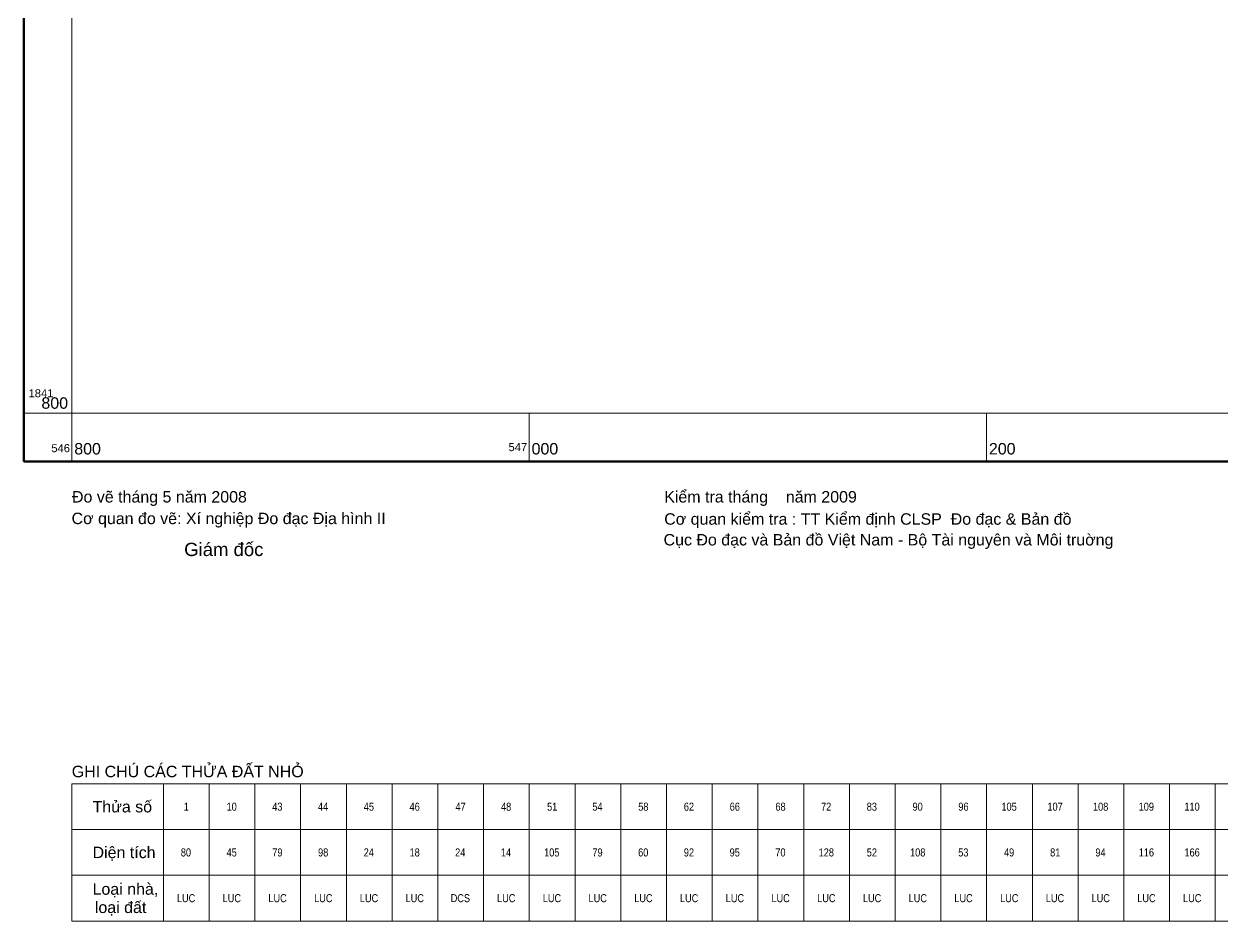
# Model space of a CAD drawing. Header units: metres. Extents: x 546779 to 548251, y 1841578 to 1843315.
# Drawn here: x 546779 to 547303, y 1841578 to 1841970 of the extents above; entities that cross this region are included whole.
import ezdxf
from ezdxf.enums import TextEntityAlignment as Align

# ---------------------------------------------------------------- set-up
doc = ezdxf.new("R2010")
doc.units = ezdxf.units.M
doc.header["$MEASUREMENT"] = 0
for name, color, linetype, lineweight in [('Level 13', 7, 'Continuous', 0), ('Level 56', 7, 'Continuous', 0), ('Level 60', 7, 'Continuous', 0)]:
    doc.layers.add(name, color=color, linetype=linetype, lineweight=lineweight)
doc.styles.add('Style-VHarial', font='VHarial.shx')
doc.styles.add('Style-Vnarial', font='Vnarial.shx')
doc.styles.add('Style-vnarialNarrowI', font='vnarialNarrowI.shx')

# ---------------------------------------------------------------- blocks, each defined once
blk = doc.blocks.new('N_THUA')
at = {"layer": 'Level 13', "color": 230, "linetype": 'Continuous', "lineweight": 0, "style": 'Style-vnarialNarrowI'}
for s, p in [('1', (0.304988, -0.01001)), ('80', (0.12984, -20.01001)), ('LUC', (0.204291, -40.01001))]:
    blk.add_text(s, height=3.49998, dxfattribs=at).set_placement(p, align=Align.MIDDLE_CENTER)
blk = doc.blocks.new('N_THUA_8')
at = {"layer": 'Level 13', "color": 230, "linetype": 'Continuous', "lineweight": 0, "style": 'Style-vnarialNarrowI'}
for s, p in [('10', (0.12984, -0.01001)), ('45', (0.143979, -20.01001)), ('LUC', (0.204291, -40.01001))]:
    blk.add_text(s, height=3.49998, dxfattribs=at).set_placement(p, align=Align.MIDDLE_CENTER)
blk = doc.blocks.new('N_THUA_41')
at = {"layer": 'Level 13', "color": 230, "linetype": 'Continuous', "lineweight": 0, "style": 'Style-vnarialNarrowI'}
for s, p in [('43', (0.104633, -0.01001)), ('79', (0.138438, -20.01001)), ('LUC', (0.204291, -40.01001))]:
    blk.add_text(s, height=3.49998, dxfattribs=at).set_placement(p, align=Align.MIDDLE_CENTER)
blk = doc.blocks.new('N_THUA_42')
at = {"layer": 'Level 13', "color": 230, "linetype": 'Continuous', "lineweight": 0, "style": 'Style-vnarialNarrowI'}
for s, p in [('44', (0.102549, -0.01001)), ('98', (0.163379, -20.01001)), ('LUC', (0.204291, -40.01001))]:
    blk.add_text(s, height=3.49998, dxfattribs=at).set_placement(p, align=Align.MIDDLE_CENTER)
blk = doc.blocks.new('N_THUA_43')
at = {"layer": 'Level 13', "color": 230, "linetype": 'Continuous', "lineweight": 0, "style": 'Style-vnarialNarrowI'}
for s, p in [('45', (0.143979, -0.01001)), ('24', (0.102549, -20.01001)), ('LUC', (0.204291, -40.01001))]:
    blk.add_text(s, height=3.49998, dxfattribs=at).set_placement(p, align=Align.MIDDLE_CENTER)
blk = doc.blocks.new('N_THUA_44')
at = {"layer": 'Level 13', "color": 230, "linetype": 'Continuous', "lineweight": 0, "style": 'Style-vnarialNarrowI'}
for s, p in [('46', (0.173927, -0.01001)), ('18', (0.163379, -20.01001)), ('LUC', (0.204291, -40.01001))]:
    blk.add_text(s, height=3.49998, dxfattribs=at).set_placement(p, align=Align.MIDDLE_CENTER)
blk = doc.blocks.new('N_THUA_45')
at = {"layer": 'Level 13', "color": 230, "linetype": 'Continuous', "lineweight": 0, "style": 'Style-vnarialNarrowI'}
for s, p in [('47', (0.244422, -0.01001)), ('24', (0.102549, -20.01001)), ('DCS', (0.156523, -40.01001))]:
    blk.add_text(s, height=3.49998, dxfattribs=at).set_placement(p, align=Align.MIDDLE_CENTER)
blk = doc.blocks.new('N_THUA_46')
at = {"layer": 'Level 13', "color": 230, "linetype": 'Continuous', "lineweight": 0, "style": 'Style-vnarialNarrowI'}
for s, p in [('48', (0.163379, -0.01001)), ('14', (0.102549, -20.01001)), ('LUC', (0.204291, -40.01001))]:
    blk.add_text(s, height=3.49998, dxfattribs=at).set_placement(p, align=Align.MIDDLE_CENTER)
blk = doc.blocks.new('N_THUA_49')
at = {"layer": 'Level 13', "color": 230, "linetype": 'Continuous', "lineweight": 0, "style": 'Style-vnarialNarrowI'}
for s, p in [('51', (0.30984, -0.01001)), ('105', (0.138831, -20.01001)), ('LUC', (0.204291, -40.01001))]:
    blk.add_text(s, height=3.49998, dxfattribs=at).set_placement(p, align=Align.MIDDLE_CENTER)
blk = doc.blocks.new('N_THUA_52')
at = {"layer": 'Level 13', "color": 230, "linetype": 'Continuous', "lineweight": 0, "style": 'Style-vnarialNarrowI'}
for s, p in [('54', (0.102549, -0.01001)), ('79', (0.138438, -20.01001)), ('LUC', (0.204291, -40.01001))]:
    blk.add_text(s, height=3.49998, dxfattribs=at).set_placement(p, align=Align.MIDDLE_CENTER)
blk = doc.blocks.new('N_THUA_56')
at = {"layer": 'Level 13', "color": 230, "linetype": 'Continuous', "lineweight": 0, "style": 'Style-vnarialNarrowI'}
for s, p in [('58', (0.163379, -0.01001)), ('60', (0.12984, -20.01001)), ('LUC', (0.204291, -40.01001))]:
    blk.add_text(s, height=3.49998, dxfattribs=at).set_placement(p, align=Align.MIDDLE_CENTER)
blk = doc.blocks.new('N_THUA_60')
at = {"layer": 'Level 13', "color": 230, "linetype": 'Continuous', "lineweight": 0, "style": 'Style-vnarialNarrowI'}
for s, p in [('62', (0.112964, -0.01001)), ('92', (0.112964, -20.01001)), ('LUC', (0.204291, -40.01001))]:
    blk.add_text(s, height=3.49998, dxfattribs=at).set_placement(p, align=Align.MIDDLE_CENTER)
blk = doc.blocks.new('N_THUA_64')
at = {"layer": 'Level 13', "color": 230, "linetype": 'Continuous', "lineweight": 0, "style": 'Style-vnarialNarrowI'}
for s, p in [('66', (0.173927, -0.01001)), ('95', (0.143979, -20.01001)), ('LUC', (0.204291, -40.01001))]:
    blk.add_text(s, height=3.49998, dxfattribs=at).set_placement(p, align=Align.MIDDLE_CENTER)
blk = doc.blocks.new('N_THUA_66')
at = {"layer": 'Level 13', "color": 230, "linetype": 'Continuous', "lineweight": 0, "style": 'Style-vnarialNarrowI'}
for s, p in [('68', (0.163379, -0.01001)), ('70', (0.12984, -20.01001)), ('LUC', (0.204291, -40.01001))]:
    blk.add_text(s, height=3.49998, dxfattribs=at).set_placement(p, align=Align.MIDDLE_CENTER)
blk = doc.blocks.new('N_THUA_70')
at = {"layer": 'Level 13', "color": 230, "linetype": 'Continuous', "lineweight": 0, "style": 'Style-vnarialNarrowI'}
for s, p in [('72', (0.112964, -0.01001)), ('128', (0.168231, -20.01001)), ('LUC', (0.204291, -40.01001))]:
    blk.add_text(s, height=3.49998, dxfattribs=at).set_placement(p, align=Align.MIDDLE_CENTER)
blk = doc.blocks.new('N_THUA_81')
at = {"layer": 'Level 13', "color": 230, "linetype": 'Continuous', "lineweight": 0, "style": 'Style-vnarialNarrowI'}
for s, p in [('83', (0.104633, -0.01001)), ('52', (0.112964, -20.01001)), ('LUC', (0.204291, -40.01001))]:
    blk.add_text(s, height=3.49998, dxfattribs=at).set_placement(p, align=Align.MIDDLE_CENTER)
blk = doc.blocks.new('N_THUA_88')
at = {"layer": 'Level 13', "color": 230, "linetype": 'Continuous', "lineweight": 0, "style": 'Style-vnarialNarrowI'}
for s, p in [('90', (0.12984, -0.01001)), ('108', (0.168231, -20.01001)), ('LUC', (0.204291, -40.01001))]:
    blk.add_text(s, height=3.49998, dxfattribs=at).set_placement(p, align=Align.MIDDLE_CENTER)
blk = doc.blocks.new('N_THUA_94')
at = {"layer": 'Level 13', "color": 230, "linetype": 'Continuous', "lineweight": 0, "style": 'Style-vnarialNarrowI'}
for s, p in [('96', (0.173927, -0.01001)), ('53', (0.104633, -20.01001)), ('LUC', (0.204291, -40.01001))]:
    blk.add_text(s, height=3.49998, dxfattribs=at).set_placement(p, align=Align.MIDDLE_CENTER)
blk = doc.blocks.new('N_THUA_103')
at = {"layer": 'Level 13', "color": 230, "linetype": 'Continuous', "lineweight": 0, "style": 'Style-vnarialNarrowI'}
for s, p in [('105', (0.138831, -0.01001)), ('49', (0.138438, -20.01001)), ('LUC', (0.204291, -40.01001))]:
    blk.add_text(s, height=3.49998, dxfattribs=at).set_placement(p, align=Align.MIDDLE_CENTER)
blk = doc.blocks.new('N_THUA_105')
at = {"layer": 'Level 13', "color": 230, "linetype": 'Continuous', "lineweight": 0, "style": 'Style-vnarialNarrowI'}
for s, p in [('107', (0.239274, -0.01001)), ('81', (0.30984, -20.01001)), ('LUC', (0.204291, -40.01001))]:
    blk.add_text(s, height=3.49998, dxfattribs=at).set_placement(p, align=Align.MIDDLE_CENTER)
blk = doc.blocks.new('N_THUA_106')
at = {"layer": 'Level 13', "color": 230, "linetype": 'Continuous', "lineweight": 0, "style": 'Style-vnarialNarrowI'}
for s, p in [('108', (0.168231, -0.01001)), ('94', (0.102549, -20.01001)), ('LUC', (0.204291, -40.01001))]:
    blk.add_text(s, height=3.49998, dxfattribs=at).set_placement(p, align=Align.MIDDLE_CENTER)
blk = doc.blocks.new('N_THUA_107')
at = {"layer": 'Level 13', "color": 230, "linetype": 'Continuous', "lineweight": 0, "style": 'Style-vnarialNarrowI'}
for s, p in [('109', (0.14329, -0.01001)), ('116', (0.168779, -20.01001)), ('LUC', (0.204291, -40.01001))]:
    blk.add_text(s, height=3.49998, dxfattribs=at).set_placement(p, align=Align.MIDDLE_CENTER)
blk = doc.blocks.new('N_THUA_108')
at = {"layer": 'Level 13', "color": 230, "linetype": 'Continuous', "lineweight": 0, "style": 'Style-vnarialNarrowI'}
for s, p in [('110', (0.134692, -0.01001)), ('166', (0.168779, -20.01001)), ('LUC', (0.204291, -40.01001))]:
    blk.add_text(s, height=3.49998, dxfattribs=at).set_placement(p, align=Align.MIDDLE_CENTER)
blk = doc.blocks.new('63')
at = {"layer": 'Level 60', "color": 7, "linetype": 'Continuous', "lineweight": 0, "style": 'Style-Vnarial'}
for s, p in [('§o vÏ th¸ng 5 n¨m 2008', (0, -34.00002)), ('KiÓm tra th¸ng    n¨m 2009', (259, -34.00002)), ('C¬ quan ®o vÏ: XÝ nghiÖp §o ®¹c §Þa h×nh II', (-0.17, -43.45002)), ('C¬ quan kiÓm tra : TT KiÓm ®Þnh CLSP  §o ®¹c & B¶n ®å', (259, -43.71002))]:
    blk.add_text(s, height=4.99998, dxfattribs=at).set_placement(p, align=Align.TOP_LEFT)
for s, height, p in [('Côc §o ®¹c vµ B¶n ®å ViÖt Nam - Bé Tµi nguyªn vµ M«i truêng', 4.99998, (258.72, -57.78)), (' Gi¸m ®èc', 5.80002, (46.81, -62.41))]:
    blk.add_text(s, height=height, dxfattribs=at).set_placement(p)

msp = doc.modelspace()

# ---------------------------------------------------------------- linework, layer by layer
at = {"layer": 'Level 60', "color": 7, "linetype": 'Continuous', "lineweight": 140, "flags": 128}
msp.add_lwpolyline([(546779, 1843221), (548221, 1843221), (548221, 1841779), (546779, 1841779), (546779, 1843221)], close=True, dxfattribs=at)
at = {"layer": 'Level 60', "color": 7, "linetype": 'Continuous', "lineweight": 0, "flags": 128}
msp.add_lwpolyline([(546800, 1843200), (548200, 1843200), (548200, 1841800), (546800, 1841800), (546800, 1843200)], close=True, dxfattribs=at)
for points in [[(546800, 1841800), (546779, 1841800)], [(546800, 1841800), (546800, 1841779)], [(547000, 1841800), (547000, 1841779)], [(547200, 1841800), (547200, 1841779)], [(548200, 1841578), (546800, 1841578), (546800, 1841638), (548200, 1841638)], [(546840, 1841638), (546840, 1841578)], [(546860, 1841638), (546860, 1841578)], [(546880, 1841638), (546880, 1841578)], [(546900, 1841638), (546900, 1841578)], [(546920, 1841638), (546920, 1841578)], [(546940, 1841638), (546940, 1841578)], [(546960, 1841638), (546960, 1841578)], [(546980, 1841638), (546980, 1841578)], [(547000, 1841638), (547000, 1841578)], [(547020, 1841638), (547020, 1841578)], [(547040, 1841638), (547040, 1841578)], [(547060, 1841638), (547060, 1841578)], [(547080, 1841638), (547080, 1841578)], [(547100, 1841638), (547100, 1841578)], [(547120, 1841638), (547120, 1841578)], [(547140, 1841638), (547140, 1841578)], [(547160, 1841638), (547160, 1841578)], [(547180, 1841638), (547180, 1841578)], [(547200, 1841638), (547200, 1841578)], [(547220, 1841638), (547220, 1841578)], [(547240, 1841638), (547240, 1841578)], [(547260, 1841638), (547260, 1841578)], [(547280, 1841638), (547280, 1841578)], [(547300, 1841638), (547300, 1841578)], [(546800, 1841618), (548200, 1841618)], [(546800, 1841598), (548200, 1841598)]]:
    msp.add_lwpolyline(points, dxfattribs=at)

# ---------------------------------------------------------------- block references
at = {"layer": 'Level 13', "color": 230, "linetype": 'Continuous', "lineweight": 0}
for name, p in [('N_THUA', (546849.7, 1841628.01)), ('N_THUA_8', (546869.7, 1841628.01)), ('N_THUA_41', (546889.7, 1841628.01)), ('N_THUA_42', (546909.7, 1841628.01)), ('N_THUA_43', (546929.7, 1841628.01)), ('N_THUA_44', (546949.7, 1841628.01)), ('N_THUA_45', (546969.7, 1841628.01)), ('N_THUA_46', (546989.7, 1841628.01)), ('N_THUA_49', (547009.7, 1841628.01)), ('N_THUA_52', (547029.7, 1841628.01)), ('N_THUA_56', (547049.7, 1841628.01)), ('N_THUA_60', (547069.7, 1841628.01)), ('N_THUA_64', (547089.7, 1841628.01)), ('N_THUA_66', (547109.7, 1841628.01)), ('N_THUA_70', (547129.7, 1841628.01)), ('N_THUA_81', (547149.7, 1841628.01)), ('N_THUA_88', (547169.7, 1841628.01)), ('N_THUA_94', (547189.7, 1841628.01)), ('N_THUA_103', (547209.7, 1841628.01)), ('N_THUA_105', (547229.7, 1841628.01)), ('N_THUA_106', (547249.7, 1841628.01)), ('N_THUA_107', (547269.7, 1841628.01)), ('N_THUA_108', (547289.7, 1841628.01))]:
    msp.add_blockref(name, p, dxfattribs=at)
at = {"layer": 'Level 60', "color": 7, "linetype": 'Continuous', "lineweight": 53}
msp.add_blockref('63', (546800, 1841800), dxfattribs=at)

# ---------------------------------------------------------------- texts
at = {"layer": 'Level 56', "color": 7, "linetype": 'Continuous', "lineweight": 0, "style": 'Style-VHarial'}
for s, height, p in [('1841', 3.5, (546781, 1841807)), ('800', 5, (546801, 1841782)), ('000', 5, (547001, 1841782)), ('200', 5, (547201, 1841782))]:
    msp.add_text(s, height=height, dxfattribs=at).set_placement(p)
for s, height, p in [('800', 5, (546798.28, 1841802)), ('546', 3.5, (546799.13, 1841783)), ('547', 3.5, (546999.06, 1841783.46))]:
    msp.add_text(s, height=height, dxfattribs=at).set_placement(p, align=Align.RIGHT)
at = {"layer": 'Level 60', "color": 7, "linetype": 'Continuous', "lineweight": 0, "style": 'Style-VHarial'}
msp.add_text('Ghi chó c¸c thöa ®Êt nhá', height=5, dxfattribs=at).set_placement((546799.91, 1841640.88))
at = {"layer": 'Level 60', "color": 7, "linetype": 'Continuous', "lineweight": 0, "style": 'Style-Vnarial'}
for s, p in [('Thöa sè', (546809, 1841628)), ('DiÖn tÝch', (546809, 1841608)), ('Lo¹i nhµ,', (546809, 1841592)), ('lo¹i ®Êt', (546810, 1841584))]:
    msp.add_text(s, height=5, dxfattribs=at).set_placement(p, align=Align.MIDDLE_LEFT)

doc.saveas('drawing.dxf')
